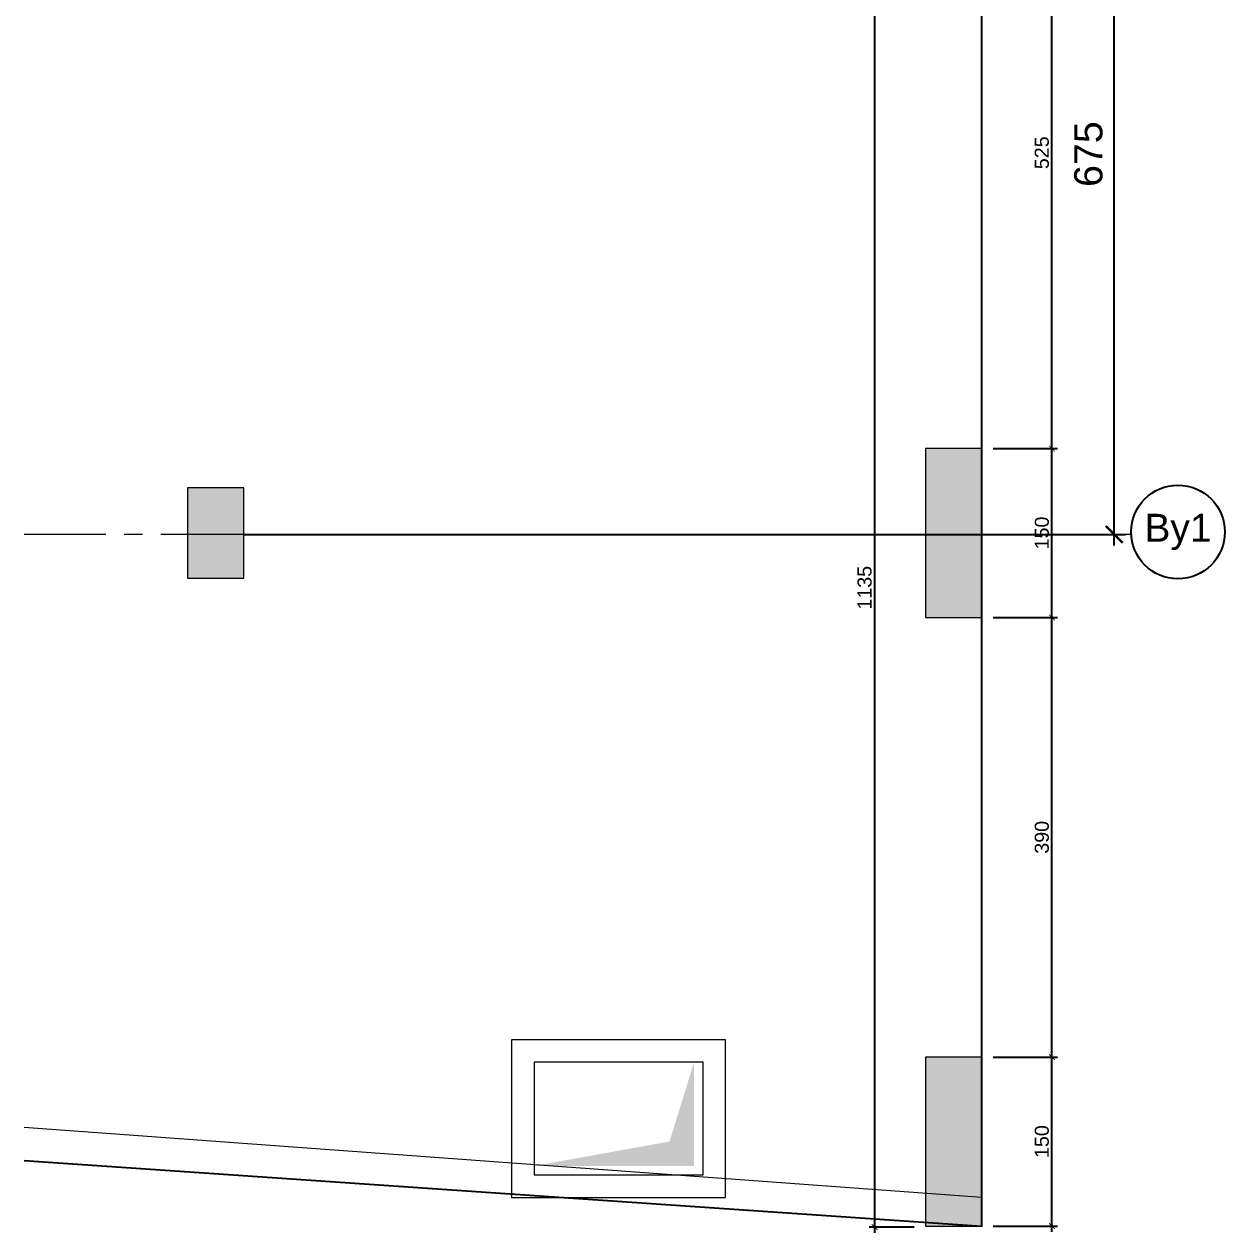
# Model space of a CAD drawing. Header units: centimetres. Extents: x 44585 to 48556, y -61381 to -55885.
# Drawn here: x 44605 to 45671, y -61380 to -60307 of the extents above; entities that cross this region are included whole.
import ezdxf
from ezdxf.enums import TextEntityAlignment as Align

# ---------------------------------------------------------------- set-up
doc = ezdxf.new("R2010")
doc.units = ezdxf.units.CM
doc.header["$LTSCALE"] = 50
doc.header["$MEASUREMENT"] = 0
doc.linetypes.add('AXES', pattern=[2, 1.25, -0.25, 0.25, -0.25])
doc.linetypes.add('CONTINU', pattern=[0])
doc.layers.get('0').update_dxf_attribs({"color": 8})
for name, color, linetype in [('AXES', 10, 'AXES'), ('BETON COUPE', 3, 'CONTINU'), ('BORD', 5, 'Continuous'), ('COTE 50ème', 1, 'Continuous'), ('OMBRE', 253, 'Continuous')]:
    doc.layers.add(name, color=color, linetype=linetype)
doc.layers.add('FMULT', color=150, linetype='Continuous', plot=False)
doc.styles.add('FN_TEXT_1.50', font='arial.ttf', dxfattribs={"height": 10})
doc.styles.add('RS_TEXT_1.50', font='arial.ttf', dxfattribs={"height": 12.5})
doc.styles.add('RS_TXT_100', font='arial.ttf', dxfattribs={"height": 25})
doc.styles.add('SMA_TEXT_1.50', font='arial.ttf', dxfattribs={"height": 12.5})
doc.dimstyles.new('RS_100CM_LINEAIRE', dxfattribs={"dimscale": 10, "dimtxt": 25, "dimasz": 1.5, "dimexe": 1, "dimexo": 2.5, "dimgap": 1, "dimtad": 1, "dimdec": 1, "dimrnd": 0.5, "dimdsep": 46, "dimtxsty": 'RS_TXT_100', "dimblk1": 'ARCHTICK', "dimblk2": 'ARCHTICK', "dimsah": 1, "dimcen": 2.5, "dimdle": 1, "dimclrt": 4, "dimadec": 0, "dimazin": 2, "dimtfac": 1, "dimtdec": 1, "dimtix": 1, "dimtmove": 2, "dimatfit": 3, "dimfxl": 1, "dimtolj": 1, "dimtzin": 0, "dimarcsym": 0})
doc.dimstyles.new('SMA_1.50', dxfattribs={"dimscale": 5, "dimtxt": 12.5, "dimasz": 1, "dimexe": 1, "dimexo": 2, "dimgap": 0.5, "dimtad": 1, "dimdec": 1, "dimrnd": 0.5, "dimdsep": 46, "dimtxsty": 'SMA_TEXT_1.50', "dimblk": 'ARCHTICK', "dimcen": 2.5, "dimdle": 1, "dimadec": 0, "dimazin": 2, "dimtfac": 1, "dimtdec": 1, "dimtix": 1, "dimtmove": 2, "dimatfit": 3, "dimfxl": 1, "dimtolj": 1, "dimtzin": 0, "dimarcsym": 0})

# ---------------------------------------------------------------- blocks, each defined once
blk = doc.blocks.new('AXES_FN')
at = {"color": 0, "linetype": 'Continuous'}
blk.add_circle((0, 15), 22.18, dxfattribs=at)
at = {"color": 0, "style": 'FN_TEXT_1.50'}
blk.add_attdef('AXES', text='', height=12.5, dxfattribs=at).set_placement((-48.89, 20.63), align=Align.MIDDLE_CENTER)
blk = doc.blocks.new('_ArchTick')
at = {"color": 0, "linetype": 'ByBlock', "const_width": 0.15}
blk.add_lwpolyline([(-0.5, -0.5), (0.5, 0.5)], dxfattribs=at)
blk = doc.blocks.new('*D1420')
at = {"layer": 'AXES', "color": 0, "linetype": 'Continuous', "lineweight": -2, "ltscale": 0.5, "transparency": 16777216}
for p, q in [((45572.5, -60769.9), (45572.5, -60074.9)), ((44800.1, -60084.9), (45582.5, -60084.9)), ((44800.1, -60759.9), (45582.5, -60759.9))]:
    blk.add_line(p, q, dxfattribs=at)
at = {"layer": 'Defpoints', "color": 0, "linetype": 'Continuous', "ltscale": 0.5, "transparency": 16777216}
for p in [(44775.1, -60084.9), (45572.5, -60084.9), (44775.1, -60759.9)]:
    blk.add_point(p, dxfattribs=at)
at = {"layer": 'AXES', "color": 0, "linetype": 'Continuous', "lineweight": -2, "ltscale": 0.5, "transparency": 16777216, "xscale": 15, "yscale": 15, "zscale": 15}
for p, rotation in [((45572.5, -60084.9), 90), ((45572.5, -60759.9), 270)]:
    blk.add_blockref('_ArchTick', p, dxfattribs=dict(at, rotation=rotation))
at = {"layer": 'AXES', "color": 4, "linetype": 'Continuous', "lineweight": 5, "ltscale": 0.5, "transparency": 16777216, "insert": (45549.7, -60422.4), "char_height": 25, "attachment_point": 5, "rotation": 90, "style": 'RS_TXT_100'}
blk.add_mtext('\\A1;675', dxfattribs=at)
blk = doc.blocks.new('*D1437')
at = {"layer": 'COTE 50ème', "color": 0, "lineweight": -2, "ltscale": 0.5, "transparency": 16777216}
for p, q in [((45359.9, -60234.8), (45359.9, -61379.9)), ((45359.3, -60239.8), (45354.9, -60239.8)), ((45395, -61374.9), (45354.9, -61374.9))]:
    blk.add_line(p, q, dxfattribs=at)
at = {"layer": 'Defpoints', "color": 0, "ltscale": 0.5, "transparency": 16777216}
for p in [(45369.3, -60239.8), (45359.9, -61374.9), (45405, -61374.9)]:
    blk.add_point(p, dxfattribs=at)
at = {"layer": 'COTE 50ème', "color": 0, "lineweight": -2, "ltscale": 0.5, "transparency": 16777216, "xscale": 5, "yscale": 5, "zscale": 5}
for p, rotation in [((45359.9, -60239.8), 90), ((45359.9, -61374.9), 270)]:
    blk.add_blockref('_ArchTick', p, dxfattribs=dict(at, rotation=rotation))
at = {"layer": 'COTE 50ème', "color": 0, "ltscale": 0.5, "transparency": 16777216, "insert": (45351, -60807.3), "char_height": 12.5, "attachment_point": 5, "rotation": 90, "style": 'SMA_TEXT_1.50'}
blk.add_mtext('\\A1;1135', dxfattribs=at)
blk = doc.blocks.new('*D1438')
at = {"layer": 'COTE 50ème', "color": 0, "lineweight": -2, "ltscale": 0.5, "transparency": 16777216}
for p, q in [((45465, -61223.9), (45522.2, -61223.9)), ((45517.2, -61378.9), (45517.2, -61218.9)), ((45465, -61373.9), (45522.2, -61373.9))]:
    blk.add_line(p, q, dxfattribs=at)
at = {"layer": 'Defpoints', "color": 0, "ltscale": 0.5, "transparency": 16777216}
for p in [(45455, -61223.9), (45517.2, -61223.9), (45455, -61373.9)]:
    blk.add_point(p, dxfattribs=at)
at = {"layer": 'COTE 50ème', "color": 0, "lineweight": -2, "ltscale": 0.5, "transparency": 16777216, "xscale": 5, "yscale": 5, "zscale": 5}
for p, rotation in [((45517.2, -61223.9), 90), ((45517.2, -61373.9), 270)]:
    blk.add_blockref('_ArchTick', p, dxfattribs=dict(at, rotation=rotation))
at = {"layer": 'COTE 50ème', "color": 0, "ltscale": 0.5, "transparency": 16777216, "insert": (45508.3, -61298.9), "char_height": 12.5, "attachment_point": 5, "rotation": 90, "style": 'SMA_TEXT_1.50'}
blk.add_mtext('\\A1;150', dxfattribs=at)
blk = doc.blocks.new('*D1439')
at = {"layer": 'COTE 50ème', "color": 0, "lineweight": -2, "ltscale": 0.5, "transparency": 16777216}
for p, q in [((45517.2, -61228.9), (45517.2, -60828.7)), ((45465, -60833.7), (45522.2, -60833.7)), ((45465, -61223.9), (45522.2, -61223.9))]:
    blk.add_line(p, q, dxfattribs=at)
at = {"layer": 'Defpoints', "color": 0, "ltscale": 0.5, "transparency": 16777216}
for p in [(45455, -60833.7), (45517.2, -60833.7), (45455, -61223.9)]:
    blk.add_point(p, dxfattribs=at)
at = {"layer": 'COTE 50ème', "color": 0, "lineweight": -2, "ltscale": 0.5, "transparency": 16777216, "xscale": 5, "yscale": 5, "zscale": 5}
for p, rotation in [((45517.2, -60833.7), 90), ((45517.2, -61223.9), 270)]:
    blk.add_blockref('_ArchTick', p, dxfattribs=dict(at, rotation=rotation))
at = {"layer": 'COTE 50ème', "color": 0, "ltscale": 0.5, "transparency": 16777216, "insert": (45508.3, -61028.8), "char_height": 12.5, "attachment_point": 5, "rotation": 90, "style": 'SMA_TEXT_1.50'}
blk.add_mtext('\\A1;390', dxfattribs=at)
blk = doc.blocks.new('*D1440')
at = {"layer": 'COTE 50ème', "color": 0, "lineweight": -2, "ltscale": 0.5, "transparency": 16777216}
for p, q in [((45465, -60683.7), (45522.2, -60683.7)), ((45517.2, -60838.7), (45517.2, -60678.7)), ((45465, -60833.7), (45522.2, -60833.7))]:
    blk.add_line(p, q, dxfattribs=at)
at = {"layer": 'Defpoints', "color": 0, "ltscale": 0.5, "transparency": 16777216}
for p in [(45455, -60683.7), (45517.2, -60683.7), (45455, -60833.7)]:
    blk.add_point(p, dxfattribs=at)
at = {"layer": 'COTE 50ème', "color": 0, "lineweight": -2, "ltscale": 0.5, "transparency": 16777216, "xscale": 5, "yscale": 5, "zscale": 5}
for p, rotation in [((45517.2, -60683.7), 90), ((45517.2, -60833.7), 270)]:
    blk.add_blockref('_ArchTick', p, dxfattribs=dict(at, rotation=rotation))
at = {"layer": 'COTE 50ème', "color": 0, "ltscale": 0.5, "transparency": 16777216, "insert": (45508.3, -60758.7), "char_height": 12.5, "attachment_point": 5, "rotation": 90, "style": 'SMA_TEXT_1.50'}
blk.add_mtext('\\A1;150', dxfattribs=at)
blk = doc.blocks.new('*D1441')
at = {"layer": 'COTE 50ème', "color": 0, "lineweight": -2, "ltscale": 0.5, "transparency": 16777216}
for p, q in [((45465, -60158.7), (45522.2, -60158.7)), ((45517.2, -60688.7), (45517.2, -60153.7)), ((45465, -60683.7), (45522.2, -60683.7))]:
    blk.add_line(p, q, dxfattribs=at)
at = {"layer": 'Defpoints', "color": 0, "ltscale": 0.5, "transparency": 16777216}
for p in [(45455, -60158.7), (45517.2, -60158.7), (45455, -60683.7)]:
    blk.add_point(p, dxfattribs=at)
at = {"layer": 'COTE 50ème', "color": 0, "lineweight": -2, "ltscale": 0.5, "transparency": 16777216, "xscale": 5, "yscale": 5, "zscale": 5}
for p, rotation in [((45517.2, -60158.7), 90), ((45517.2, -60683.7), 270)]:
    blk.add_blockref('_ArchTick', p, dxfattribs=dict(at, rotation=rotation))
at = {"layer": 'COTE 50ème', "color": 0, "ltscale": 0.5, "transparency": 16777216, "insert": (45508.3, -60421.2), "char_height": 12.5, "attachment_point": 5, "rotation": 90, "style": 'SMA_TEXT_1.50'}
blk.add_mtext('\\A1;525', dxfattribs=at)

msp = doc.modelspace()

# ---------------------------------------------------------------- hatches: boundary and pattern name
at = {"layer": 'FMULT', "true_color": 0xcbb8ff}
h = msp.add_hatch(color=254, dxfattribs=at)
h.paths.add_polyline_path([(44750.06, -60798.72), (44800.06, -60798.72), (44800.06, -60718.72), (44750.06, -60718.72)])
h.paths.add_polyline_path([(45454.98, -60683.72), (45404.98, -60683.72), (45404.98, -60833.72), (45454.98, -60833.72)])
h.paths.add_polyline_path([(45454.98, -60008.72), (45404.98, -60008.72), (45404.98, -60158.72), (45454.98, -60158.72)])
h.paths.add_polyline_path([(45454.98, -61223.87), (45404.98, -61223.87), (45404.98, -61373.87), (45454.98, -61373.87)])
h.paths.add_polyline_path([(45454.98, -59408.72), (45404.98, -59408.72), (45404.98, -59558.72), (45454.98, -59558.72)])
h.paths.add_polyline_path([(45454.98, -58718.72), (45404.98, -58718.72), (45404.98, -58868.72), (45454.98, -58868.72)])
h.paths.add_polyline_path([(45449.98, -58548.72), (45399.98, -58548.72), (45399.98, -58698.72), (45449.98, -58698.72)])
h.paths.add_polyline_path([(45449.98, -57858.72), (45399.98, -57858.72), (45399.98, -58008.72), (45449.98, -58008.72)])
h.paths.add_polyline_path([(45449.98, -57258.72), (45399.98, -57258.72), (45399.98, -57408.72), (45449.98, -57408.72)])
h.paths.add_polyline_path([(45449.98, -56583.72), (45399.98, -56583.72), (45399.98, -56733.72), (45449.98, -56733.72)])
h.paths.add_polyline_path([(45449.98, -56188.58), (45399.98, -56188.58), (45399.98, -56338.58), (45449.98, -56338.58)])

# ---------------------------------------------------------------- linework, layer by layer
at = {"layer": 'AXES', "lineweight": 5, "ltscale": 1.3}
msp.add_line((45587.56, -60759.95), (44605.08, -60759.95), dxfattribs=at)
at = {"layer": 'BETON COUPE', "lineweight": 5, "ltscale": 0.5}
msp.add_lwpolyline([(44605.08, -56214.8), (44755.08, -56214.8), (44755.06, -56684.95), (44795.07, -56684.95), (44795.07, -56214.8), (45454.98, -56214.81), (45454.98, -57944.95), (44795.07, -57944.95), (44795.07, -57309.95), (44755.06, -57309.95), (44755.06, -57974.95), (45454.98, -57974.95), (45454.98, -58719.95), (44755.06, -58719.95), (44755.06, -60109.95), (44795.07, -60109.95), (44795.07, -58749.95), (45454.98, -58749.95), (45454.98, -61348.52), (44605.08, -61286.23)], dxfattribs=at)
for points in [[(45037.56, -61348.52), (45227.56, -61348.52), (45227.56, -61208.52), (45037.56, -61208.52)], [(45057.56, -61328.52), (45207.56, -61328.52), (45207.56, -61228.52), (45057.56, -61228.52)]]:
    msp.add_lwpolyline(points, close=True, dxfattribs=at)
at = {"layer": 'BORD'}
msp.add_lwpolyline([(44605.08, -61315.7), (45454.98, -61373.87), (45454.98, -56189.81), (44605.08, -56189.81)], dxfattribs=at)
at = {"layer": 'FMULT', "color": 3, "lineweight": 5}
for points in [[(45454.98, -60683.72), (45404.98, -60683.72), (45404.98, -60833.72), (45454.98, -60833.72)], [(44750.06, -60798.72), (44800.06, -60798.72), (44800.06, -60718.72), (44750.06, -60718.72)], [(45454.98, -61223.87), (45404.98, -61223.87), (45404.98, -61373.87), (45454.98, -61373.87)]]:
    msp.add_lwpolyline(points, close=True, dxfattribs=at)
at = {"layer": 'OMBRE'}
for points in [[(45199.56, -61228.52), (45199.56, -61320.52), (45177.86, -61298.82)], [(45199.56, -61320.52), (45177.86, -61298.82), (45057.56, -61320.52)]]:
    msp.add_solid(points, dxfattribs=at)

# ---------------------------------------------------------------- block references
at = {"layer": 'AXES', "linetype": 'ByBlock'}
ref = msp.add_blockref('AXES_FN', (45600.96, -60757.77), dxfattribs=dict(at, xscale=1.875, yscale=1.875, zscale=1.875, rotation=270))
ref.add_attrib('AXES', 'By1', dxfattribs={"layer": '0', "color": 0, "height": 24.75, "style": 'RS_TEXT_1.50'}).set_placement((45629.09, -60757.77), align=Align.MIDDLE)

# ---------------------------------------------------------------- dimensions: what is measured, and where the dimension line sits
at = {"layer": 'AXES', "linetype": 'Continuous', "lineweight": 5, "ltscale": 0.5}
dim = msp.add_linear_dim(base=(45572.51, -60084.95), p1=(44775.07, -60759.95), p2=(44775.07, -60084.95), angle=270, dimstyle='RS_100CM_LINEAIRE', dxfattribs=at)
dim.commit()
dim.dimension.update_dxf_attribs({"geometry": '*D1420', "text_midpoint": (45549.74, -60422.45)})
at = {"layer": 'COTE 50ème', "ltscale": 0.5}
for base, p1, p2, picture, middle in [((45517.19, -60158.72), (45454.98, -60683.72), (45454.98, -60158.72), '*D1441', (45508.31, -60421.22)), ((45359.87, -61374.87), (45369.29, -60239.8), (45404.98, -61374.87), '*D1437', (45350.98, -60807.34)), ((45517.19, -60683.72), (45454.98, -60833.72), (45454.98, -60683.72), '*D1440', (45508.31, -60758.72)), ((45517.1901, -60833.72), (45454.977, -61223.8675), (45454.977, -60833.72), '*D1439', (45508.3036, -61028.7938)), ((45517.19, -61223.87), (45454.98, -61373.87), (45454.98, -61223.87), '*D1438', (45508.31, -61298.87))]:
    dim = msp.add_linear_dim(base=base, p1=p1, p2=p2, angle=90, dimstyle='SMA_1.50', dxfattribs=at)
    dim.commit()
    dim.dimension.update_dxf_attribs({"geometry": picture, "text_midpoint": middle})

doc.saveas('drawing.dxf')
